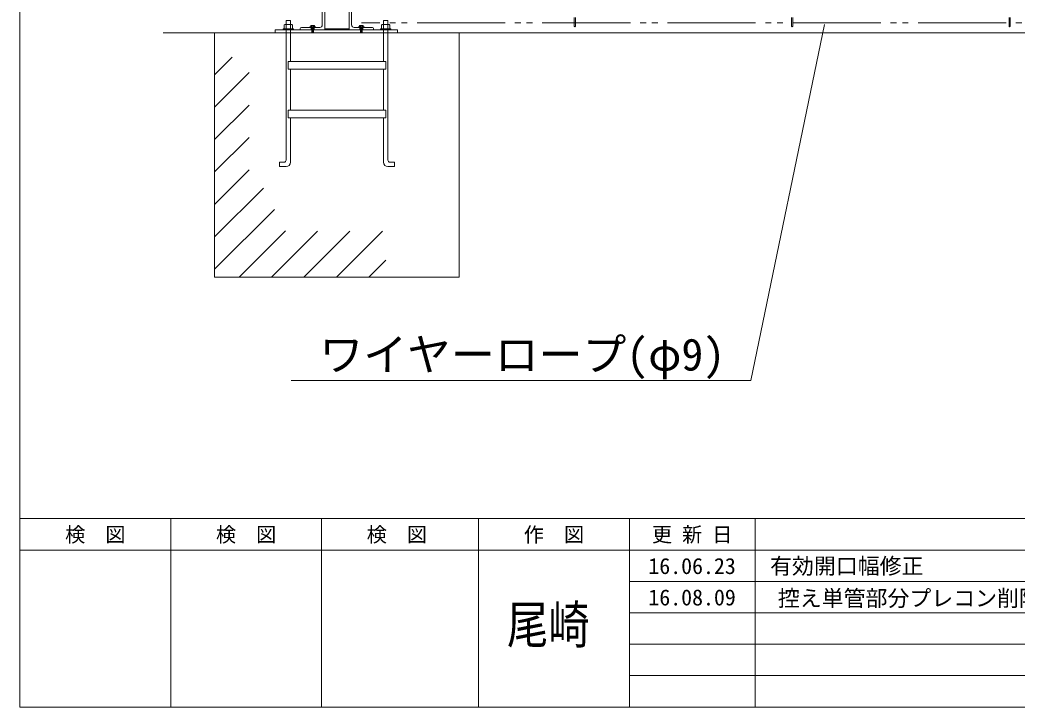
# Model space of a CAD drawing. Units: millimetres, scale not verified. Extents: x -10338 to 10338, y -7128 to 7128.
# Drawn here: x -10338 to -6262, y -7128 to -4318 of the extents above; entities that cross this region are included whole.
import ezdxf
from ezdxf.enums import TextEntityAlignment as Align

# ---------------------------------------------------------------- set-up
doc = ezdxf.new("R2010")
doc.units = ezdxf.units.MM
doc.header["$LTSCALE"] = 40
doc.linetypes.add('DOUBLE_CHAIN2', pattern=[12.8, 9, -1, 0.6, -0.6, 0.6, -1])
for name, color, linetype, lineweight in [('0-0_0', 7, 'Continuous', 9), ('0-5_CYG-99', 7, 'Continuous', 9), ('0-9_TEXT', 7, 'Continuous', 9), ('0-C_図面枠', 7, 'Continuous', 9)]:
    doc.layers.add(name, color=color, linetype=linetype, lineweight=lineweight)
doc.styles.add('ＭＳ ゴシック', font='')
doc.styles.get('ＭＳ ゴシック').set_extended_font_data('MS Gothic')

msp = doc.modelspace()

# ---------------------------------------------------------------- linework, layer by layer
at = {"layer": '0-0_0'}
msp.add_line((-10338.45, 7127.75), (-10338.45, -7127.75), dxfattribs=at)
at = {"layer": '0-5_CYG-99'}
for p, q in [((-9102.45, -4263.97), (-9102.45, -4338.96)), ((-9092.45, -4358.96), (-9092.45, -4258.97)), ((-8992.45, -4358.96), (-8992.45, -4258.97)), ((-8982.46, -4263.97), (-8982.46, -4338.96)), ((-8072.75, -4308.49), (-8072.75, -4343.48)), ((-8067.75, -4308.49), (-8067.75, -4343.48)), ((-7184.05, -4308.49), (-7184.05, -4343.48)), ((-7179.05, -4308.49), (-7179.05, -4343.48)), ((-6294.76, -4308.49), (-6294.76, -4343.48)), ((-6289.76, -4308.49), (-6289.76, -4343.48)), ((-8795.49, -4358.96), (-9294.95, -4358.96)), ((-9294.95, -4358.96), (-9294.95, -4370.91)), ((-9258.14, -4339.12), (-9258.14, -4355.04)), ((-9226.3, -4337.13), (-9256.15, -4337.13)), ((-9250.18, -4891.26), (-9250.18, -4323.15)), ((-9248.19, -4321.16), (-9234.26, -4321.16)), ((-9232.27, -4323.15), (-9232.27, -4488.31)), ((-9224.31, -4355.04), (-9224.31, -4339.12)), ((-9192.44, -4353.96), (-9192.44, -4358.96)), ((-8892.47, -4358.96), (-9192.44, -4358.96)), ((-9112.45, -4348.96), (-9187.44, -4348.96)), ((-9149.69, -4342.97), (-9149.69, -4346.95)), ((-9135.76, -4340.98), (-9147.7, -4340.98)), ((-9147.7, -4348.94), (-9147.7, -4358.89)), ((-9145.71, -4350.93), (-9137.75, -4348.94)), ((-9145.71, -4352.92), (-9137.75, -4350.93)), ((-9145.71, -4354.91), (-9137.75, -4352.92)), ((-9145.71, -4356.9), (-9137.75, -4354.91)), ((-9145.71, -4358.89), (-9137.75, -4356.9)), ((-9145.71, -4360.88), (-9137.75, -4358.89)), ((-9145.71, -4362.87), (-9137.75, -4360.88)), ((-9135.76, -4348.94), (-9135.76, -4358.89)), ((-9133.77, -4346.95), (-9133.77, -4342.97)), ((-9092.45, -4354.46), (-8992.46, -4354.46)), ((-8972.46, -4348.96), (-8897.47, -4348.96)), ((-8954.68, -4348.94), (-8930.8, -4348.94)), ((-8950.7, -4342.97), (-8950.7, -4346.95)), ((-8936.78, -4340.98), (-8948.72, -4340.98)), ((-8948.72, -4348.94), (-8948.72, -4358.89)), ((-8946.72, -4350.93), (-8938.76, -4348.94)), ((-8946.72, -4352.92), (-8938.76, -4350.93)), ((-8946.72, -4354.91), (-8938.76, -4352.92)), ((-8946.72, -4356.9), (-8938.76, -4354.91)), ((-8946.72, -4358.89), (-8938.76, -4356.9)), ((-8946.72, -4360.88), (-8938.76, -4358.89)), ((-8946.72, -4362.87), (-8938.76, -4360.88)), ((-8936.78, -4348.94), (-8936.78, -4358.89)), ((-8934.78, -4342.97), (-8934.78, -4346.95)), ((-8930.8, -4346.95), (-8930.8, -4348.94)), ((-8892.47, -4353.96), (-8892.47, -4358.96)), ((-8860.16, -4339.12), (-8860.16, -4355.04)), ((-8828.33, -4337.13), (-8858.18, -4337.13)), ((-8852.2, -4488.31), (-8852.2, -4323.16)), ((-8850.2, -4321.16), (-8836.3, -4321.16)), ((-8834.3, -4323.16), (-8834.3, -4891.26)), ((-8826.34, -4355.04), (-8826.34, -4339.12)), ((-8795.49, -4358.96), (-8795.49, -4370.91)), ((-8544.77, -4370.91), (-9753.4, -4370.91)), ((-9542.44, -5370.69), (-9542.44, -4370.91)), ((-9145.71, -4364.86), (-9137.75, -4362.87)), ((-9145.71, -4366.85), (-9137.75, -4364.86)), ((-9145.71, -4368.84), (-9137.75, -4366.85)), ((-9145.71, -4370.83), (-9137.75, -4368.84)), ((-8946.72, -4364.86), (-8938.76, -4362.87)), ((-8946.72, -4366.85), (-8938.76, -4364.86)), ((-8946.72, -4368.84), (-8938.76, -4366.85)), ((-8946.72, -4370.83), (-8938.76, -4368.84)), ((-8544.77, -4370.91), (1458.41, -4370.91)), ((-9542.44, -4542.31), (-9470.52, -4470.39)), ((-9232.27, -4520.15), (-9232.27, -4687.3)), ((-8852.2, -4687.3), (-8852.2, -4520.15)), ((-9542.44, -4674.9), (-9401.44, -4533.9)), ((-9542.44, -4807.48), (-9401.44, -4666.48)), ((-9232.27, -4719.14), (-9232.27, -4900.22)), ((-8852.2, -4900.22), (-8852.2, -4719.14)), ((-9542.44, -4940.06), (-9401.44, -4799.06)), ((-9542.44, -5072.64), (-9401.44, -4931.64)), ((-9250.18, -4918.13), (-9277.04, -4918.13)), ((-8834.3, -4918.13), (-8807.43, -4918.13)), ((-9542.44, -5205.22), (-9342.85, -5005.63)), ((-9542.44, -5337.81), (-9297.66, -5093.02)), ((-9442.44, -5370.39), (-9252.47, -5180.41)), ((-9309.86, -5370.39), (-9121.86, -5182.39)), ((-9177.28, -5370.39), (-8989.28, -5182.39)), ((-9044.7, -5370.39), (-8856.7, -5182.39)), ((-8912.11, -5370.39), (-8842.44, -5300.72))]:
    msp.add_line(p, q, dxfattribs=at)
at = {"layer": '0-5_CYG-99', "linetype": 'DOUBLE_CHAIN2'}
msp.add_line((861.12, -4329.69), (-8942.28, -4329.69), dxfattribs=at)
at = {"layer": '0-5_CYG-99'}
for points in [[(-9262.12, -4355.04), (-9220.33, -4355.04), (-9220.33, -4359.02), (-9262.12, -4359.02)], [(-9153.67, -4348.94), (-9129.79, -4348.94), (-9129.79, -4346.95), (-9153.67, -4346.95)], [(-8864.14, -4355.04), (-8822.36, -4355.04), (-8822.36, -4359.02), (-8864.14, -4359.02)], [(-9241.23, -4520.15), (-8843.25, -4520.15), (-8843.25, -4488.31), (-9241.23, -4488.31)], [(-9241.23, -4719.14), (-8843.25, -4719.14), (-8843.25, -4687.3), (-9241.23, -4687.3)]]:
    msp.add_lwpolyline(points, close=True, dxfattribs=at)
for points in [[(-9137.75, -4340.98), (-9137.75, -4370.83), (-9145.71, -4370.83), (-9145.71, -4340.98)], [(-8930.8, -4346.95), (-8954.68, -4346.95), (-8954.68, -4348.94)], [(-8938.76, -4340.98), (-8938.76, -4370.83), (-8946.72, -4370.83), (-8946.72, -4340.98)], [(-9542.44, -5370.69), (-8542.44, -5370.69), (-8542.44, -4370.91)], [(-9277.04, -4918.13), (-9277.04, -4900.22), (-9259.14, -4900.22)], [(-8807.43, -4918.13), (-8807.43, -4900.22), (-8825.34, -4900.22)]]:
    msp.add_lwpolyline(points, dxfattribs=at)
for centre, radius, start, end in [((-9256.15, -4339.12), 1.99, 90, 180), ((-9248.19, -4323.15), 1.99, 90, 180), ((-9234.26, -4323.15), 1.99, 0, 90), ((-9226.3, -4339.12), 1.99, 0, 90), ((-9187.44, -4353.96), 5, 90, 180), ((-9147.7, -4342.97), 1.99, 90, 180), ((-9135.76, -4342.97), 1.99, 0, 90), ((-9112.45, -4338.96), 10, 270, 0), ((-8972.46, -4338.96), 10, 180, 270), ((-8948.72, -4342.97), 1.99, 90, 180), ((-8936.78, -4342.97), 1.99, 0, 90), ((-8897.47, -4353.96), 5, 0, 90), ((-8858.18, -4339.12), 1.99, 90, 180), ((-8850.2, -4323.16), 2, 90, 180), ((-8836.3, -4323.16), 2, 0, 90), ((-8828.33, -4339.12), 1.99, 0, 90), ((-8070.25, -4343.48), 2.5, 180, 0), ((-7181.55, -4343.48), 2.5, 180, 0), ((-6292.26, -4343.48), 2.5, 180, 0), ((-9259.14, -4891.26), 8.96, 270, 0), ((-8825.34, -4891.26), 8.96, 180, 270), ((-9250.18, -4900.22), 17.91, 270, 0), ((-8834.3, -4900.22), 17.91, 180, 270)]:
    msp.add_arc(centre, radius, start, end, dxfattribs=at)
at = {"layer": '0-9_TEXT'}
msp.add_lwpolyline([(-9229.5, -5792.64), (-7350.44, -5792.64), (-7049.61, -4337.33)], dxfattribs=at)
at = {"layer": '0-C_図面枠'}
for p, q in [((-10338.45, -6357.18), (10338.45, -6357.18)), ((-9722, -6357.18), (-9722, -7127.75)), ((-9105.54, -6357.18), (-9105.54, -7127.75)), ((-8463.4, -6357.18), (-8463.4, -7127.75)), ((-7846.95, -6357.18), (-7846.95, -7127.75)), ((-7333.24, -6357.18), (-7333.24, -7127.75)), ((-10338.45, -6485.61), (-2144.75, -6485.61)), ((-7846.95, -6614.04), (-2144.75, -6614.04)), ((-7846.95, -6742.47), (-2144.75, -6742.47)), ((-7846.95, -6870.9), (-2144.75, -6870.9)), ((-7846.95, -6999.32), (-2144.75, -6999.32))]:
    msp.add_line(p, q, dxfattribs=at)
msp.add_lwpolyline([(-10338.45, -7127.75), (10338.45, -7127.75), (10338.45, 7127.75), (-10338.45, 7127.75)], dxfattribs=at)

# ---------------------------------------------------------------- texts
at = {"layer": '0-9_TEXT', "style": 'ＭＳ ゴシック'}
msp.add_text('ワイヤーロープ(φ9)', height=131.4, dxfattribs=at).set_placement((-9114.03, -5791.28), align=Align.BOTTOM_LEFT)
at = {"layer": '0-C_図面枠', "style": 'ＭＳ ゴシック'}
for s, height, p in [('検\u3000図', 60.26, (-10153.52, -6470.72)), ('検\u3000図', 60.26, (-9537.06, -6470.72)), ('検\u3000図', 60.26, (-8920.61, -6470.72)), ('作\u3000図', 60.26, (-8278.47, -6470.72)), ('更 新 日', 60.26, (-7754.48, -6470.72)), ('16.06.23', 65.69, (-7769.29, -6603.59)), ('有効開口幅修正', 65.69, (-7271.74, -6603.62)), ('控え単管部分プレコン削除・パネル部分詳細図修正', 65.69, (-7239.88, -6735.28)), ('16.08.09', 65.69, (-7769.29, -6732.02))]:
    msp.add_text(s, height=height, dxfattribs=at).set_placement(p, align=Align.BOTTOM_LEFT)
at = {"layer": '0-C_図面枠', "style": 'ＭＳ ゴシック', "width": 0.8}
msp.add_text('尾崎', height=154.9, dxfattribs=at).set_placement((-8347.23, -6914.55), align=Align.BOTTOM_LEFT)

doc.saveas('drawing.dxf')
